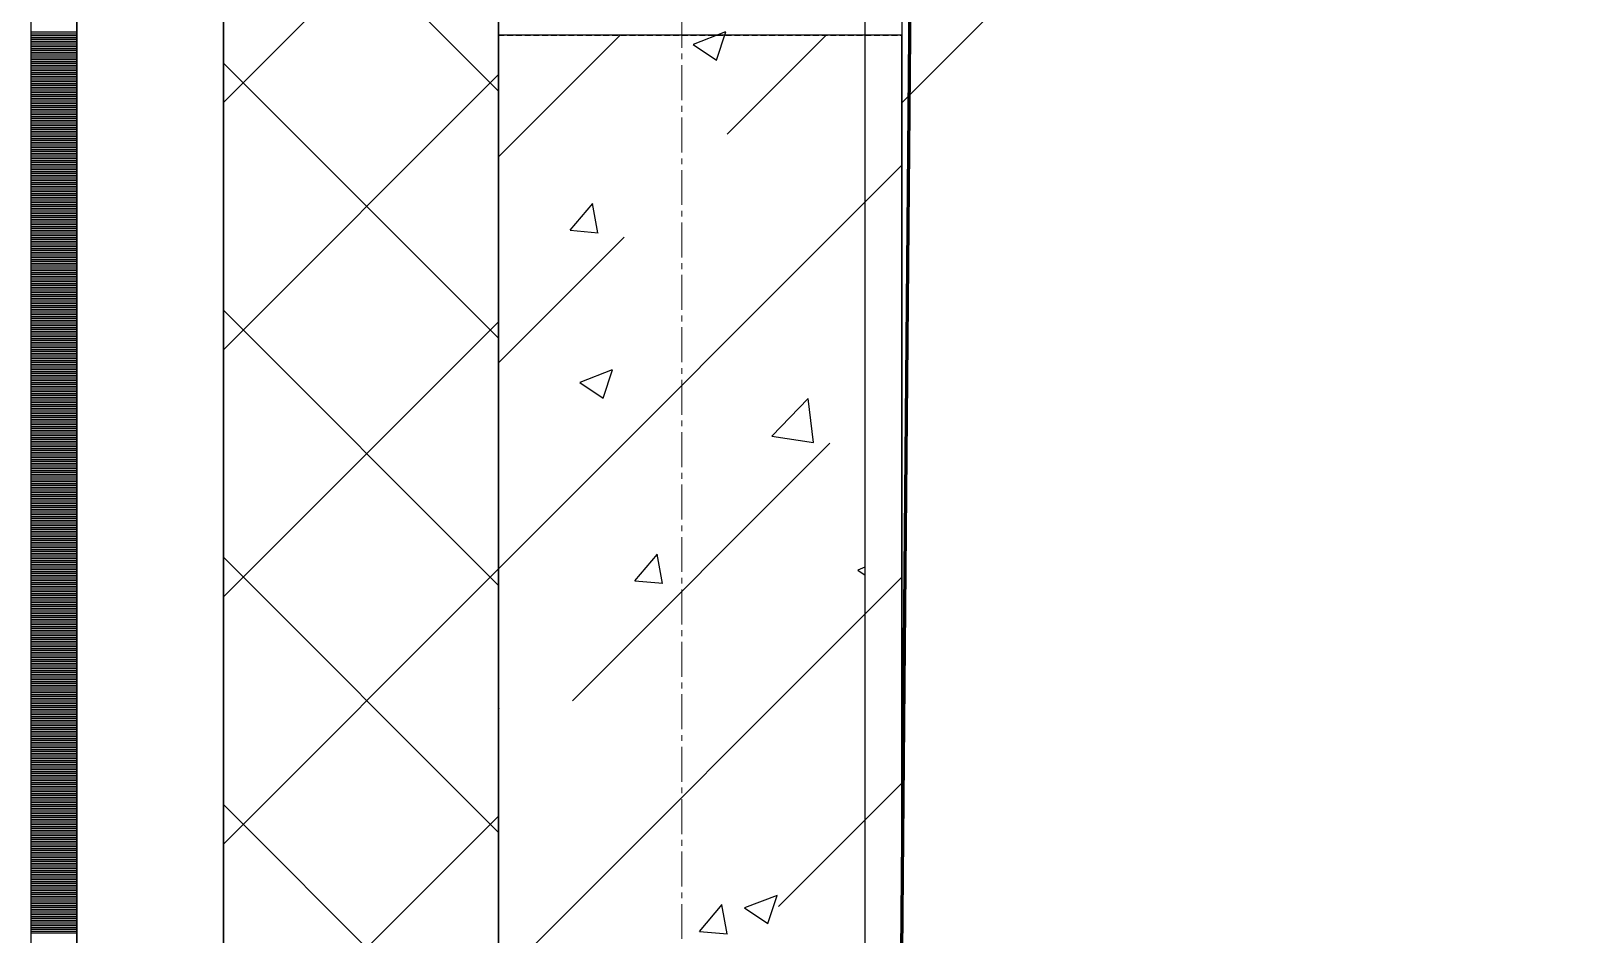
# Model space of a CAD drawing. Header units: millimetres. Extents: x 538266 to 1167394, y 114608 to 637157.
# Drawn here: x 1046079 to 1046920, y 532879 to 533371 of the extents above; entities that cross this region are included whole.
import ezdxf

# ---------------------------------------------------------------- set-up
doc = ezdxf.new("R2010")
doc.units = ezdxf.units.MM
for name, pattern in [('CENTER2', [28.575, 19.05, -3.175, 3.175, -3.175]), ('DASHED', [19.05, 12.7, -6.35]), ('HIDDEN2', [4.7625, 3.175, -1.5875])]:
    doc.linetypes.add(name, pattern=pattern)
for name, color, linetype, lineweight in [('0) шт стен 3 эт', 150, 'Continuous', 60), ('АР_Колонны', 70, 'Continuous', 30), ('АР_Стены ЖБ', 7, 'Continuous', 35), ('АР_Стены ПЕНОблок', 52, 'Continuous', 20), ('АР_Тонкая', 254, 'Continuous', 5), ('АР_Утеплитель', 31, 'Continuous', 0), ('АР_Штриховка', 8, 'Continuous', 0)]:
    doc.layers.add(name, color=color, linetype=linetype, lineweight=lineweight)
doc.layers.add('АР_Делит', color=120, linetype='Continuous', lineweight=0, plot=False)
doc.layers.add('РД_Оси_100', color=7, linetype='Continuous', lineweight=0, true_color=0x525252)
doc.layers.add('ФВ-5', color=7, linetype='Continuous')

# ---------------------------------------------------------------- blocks, each defined once
blk = doc.blocks.new('СОШ_2200_АР_ОСИ_М100_28.05.24')
at = {"layer": 'АР_Делит', "color": 251, "linetype": 'DASHED', "true_color": 0x636466}
blk.add_lwpolyline([(114955, 135155), (114955, -355), (93595.036, -355), (93595.036, 13855), (94145, 13855), (94145, 68320), (66055, 68320), (66055, 13857.73), (83455, 13857.73), (83455, -355), (45245, -355), (45245, 13145), (44695, 13145), (44695, 26755), (45245, 26755), (45245, 68320), (20455, 68320), (20455, 26755), (27955, 26755), (27955, 13145), (-355, 13145), (-355, 100855)], dxfattribs=at)
at = {"layer": 'РД_Оси_100', "color": 251, "linetype": 'CENTER2', "true_color": 0x636466}
blk.add_line((0, -6155), (0, 139938.679), dxfattribs=at)
blk = doc.blocks.new('3_этаж1')
at = {"layer": 'АР_Колонны', "color": 18, "linetype": 'HIDDEN2', "lineweight": 25, "true_color": 0x000000}
for p, q in [((684283.57, 533368.74), (684503.57, 533368.74)), ((684283.57, 532168.74), (684283.57, 533368.74)), ((684503.57, 533368.74), (684503.57, 532168.74))]:
    blk.add_line(p, q, dxfattribs=at)
at = {"layer": 'АР_Колонны', "color": 18, "linetype": 'Continuous', "lineweight": 25, "true_color": 0x000000}
for p, q in [((684503.57, 533368.74), (684283.57, 533368.74)), ((684283.57, 533368.74), (684283.57, 532168.74)), ((684503.57, 533368.74), (684283.57, 533368.74)), ((684283.57, 533368.74), (684283.57, 532168.74)), ((684503.57, 532168.74), (684503.57, 533368.74)), ((684503.57, 532168.74), (684503.57, 533368.74))]:
    blk.add_line(p, q, dxfattribs=at)
at = {"layer": 'АР_Стены ЖБ', "color": 18, "linetype": 'Continuous', "lineweight": 25, "true_color": 0x000000}
for p, q in [((684503.57, 533368.74), (684283.57, 533368.74)), ((684283.57, 533368.74), (684283.57, 532168.74)), ((684503.57, 532168.74), (684503.57, 533368.74))]:
    blk.add_line(p, q, dxfattribs=at)
at = {"layer": 'АР_Стены ПЕНОблок', "color": 18, "linetype": 'Continuous', "lineweight": 25, "true_color": 0x000000}
for p, q in [((684283.57, 587568.74), (684283.57, 511368.74)), ((684483.57, 511368.74), (684483.57, 587568.74))]:
    blk.add_line(p, q, dxfattribs=at)
at = {"layer": 'АР_Тонкая', "color": 18, "linetype": 'Continuous', "lineweight": 25, "true_color": 0x000000}
for p, q in [((684028.57, 587568.74), (684028.57, 511368.74)), ((684053.57, 587568.74), (684053.57, 511368.74)), ((684053.57, 511368.74), (684053.57, 587568.74)), ((684133.57, 511368.74), (684133.57, 587568.74))]:
    blk.add_line(p, q, dxfattribs=at)
at = {"layer": 'АР_Утеплитель', "color": 18, "linetype": 'Continuous', "lineweight": 25, "true_color": 0x000000}
for p, q in [((684133.57, 587568.74), (684133.57, 511368.74)), ((684283.57, 511368.74), (684283.57, 587568.74))]:
    blk.add_line(p, q, dxfattribs=at)
at = {"layer": 'АР_Штриховка', "color": 18, "linetype": 'Continuous', "lineweight": 25, "true_color": 0x000000}
for p, q in [((684283.57, 533338.28), (684133.57, 533488.28)), ((684133.57, 533331.99), (684283.57, 533481.99)), ((684028.57, 533370.49), (684053.57, 533370.49)), ((684028.57, 533369.49), (684053.57, 533369.49)), ((684028.57, 533368.49), (684053.57, 533368.49)), ((684028.57, 533367.49), (684053.57, 533367.49)), ((684028.57, 533366.49), (684053.57, 533366.49)), ((684028.57, 533365.49), (684053.57, 533365.49)), ((684028.57, 533364.49), (684053.57, 533364.49)), ((684028.57, 533363.49), (684053.57, 533363.49)), ((684028.57, 533362.49), (684053.57, 533362.49)), ((684283.57, 533302.39), (684349.93, 533368.74)), ((684389.74, 533363.69), (684402.37, 533355.17)), ((684389.82, 533363.88), (684407.61, 533370.71)), ((684402.38, 533355.17), (684407.53, 533370.52)), ((684408.16, 533314.72), (684462.18, 533368.74)), ((684028.57, 533361.49), (684053.57, 533361.49)), ((684028.57, 533360.49), (684053.57, 533360.49)), ((684028.57, 533359.49), (684053.57, 533359.49)), ((684028.57, 533358.49), (684053.57, 533358.49)), ((684028.57, 533357.49), (684053.57, 533357.49)), ((684028.57, 533356.49), (684053.57, 533356.49)), ((684028.57, 533355.49), (684053.57, 533355.49)), ((684028.57, 533354.49), (684053.57, 533354.49)), ((684028.57, 533353.49), (684053.57, 533353.49)), ((684028.57, 533352.49), (684053.57, 533352.49)), ((684028.57, 533351.49), (684053.57, 533351.49)), ((684028.57, 533350.49), (684053.57, 533350.49)), ((684028.57, 533349.49), (684053.57, 533349.49)), ((684028.57, 533348.49), (684053.57, 533348.49)), ((684028.57, 533347.49), (684053.57, 533347.49)), ((684028.57, 533346.49), (684053.57, 533346.49)), ((684283.57, 533203.58), (684133.57, 533353.58)), ((684133.57, 533197.29), (684283.57, 533347.29)), ((684028.57, 533345.49), (684053.57, 533345.49)), ((684028.57, 533344.49), (684053.57, 533344.49)), ((684028.57, 533343.49), (684053.57, 533343.49)), ((684028.57, 533342.49), (684053.57, 533342.49)), ((684028.57, 533341.49), (684053.57, 533341.49)), ((684028.57, 533340.49), (684053.57, 533340.49)), ((684028.57, 533339.49), (684053.57, 533339.49)), ((684028.57, 533338.49), (684053.57, 533338.49)), ((684028.57, 533337.49), (684053.57, 533337.49)), ((684028.57, 533336.49), (684053.57, 533336.49)), ((684028.57, 533335.49), (684053.57, 533335.49)), ((684028.57, 533334.49), (684053.57, 533334.49)), ((684028.57, 533333.49), (684053.57, 533333.49)), ((684028.57, 533332.49), (684053.57, 533332.49)), ((684028.57, 533331.49), (684053.57, 533331.49)), ((684028.57, 533330.49), (684053.57, 533330.49)), ((684028.57, 533329.49), (684053.57, 533329.49)), ((684028.57, 533328.49), (684053.57, 533328.49)), ((684028.57, 533327.49), (684053.57, 533327.49)), ((684028.57, 533326.49), (684053.57, 533326.49)), ((684028.57, 533325.49), (684053.57, 533325.49)), ((684028.57, 533324.49), (684053.57, 533324.49)), ((684028.57, 533323.49), (684053.57, 533323.49)), ((684028.57, 533322.49), (684053.57, 533322.49)), ((684028.57, 533321.49), (684053.57, 533321.49)), ((684028.57, 533320.49), (684053.57, 533320.49)), ((684028.57, 533319.49), (684053.57, 533319.49)), ((684028.57, 533318.49), (684053.57, 533318.49)), ((684028.57, 533317.49), (684053.57, 533317.49)), ((684028.57, 533316.49), (684053.57, 533316.49)), ((684028.57, 533315.49), (684053.57, 533315.49)), ((684028.57, 533314.49), (684053.57, 533314.49)), ((684028.57, 533313.49), (684053.57, 533313.49)), ((684028.57, 533312.49), (684053.57, 533312.49)), ((684028.57, 533311.49), (684053.57, 533311.49)), ((684028.57, 533310.49), (684053.57, 533310.49)), ((684028.57, 533309.49), (684053.57, 533309.49)), ((684028.57, 533308.49), (684053.57, 533308.49)), ((684028.57, 533307.49), (684053.57, 533307.49)), ((684028.57, 533306.49), (684053.57, 533306.49)), ((684028.57, 533305.49), (684053.57, 533305.49)), ((684028.57, 533304.49), (684053.57, 533304.49)), ((684028.57, 533303.49), (684053.57, 533303.49)), ((684028.57, 533302.49), (684053.57, 533302.49)), ((684028.57, 533301.49), (684053.57, 533301.49)), ((684028.57, 533300.49), (684053.57, 533300.49)), ((684028.57, 533299.49), (684053.57, 533299.49)), ((684028.57, 533298.49), (684053.57, 533298.49)), ((684028.57, 533297.49), (684053.57, 533297.49)), ((684028.57, 533296.49), (684053.57, 533296.49)), ((684028.57, 533295.49), (684053.57, 533295.49)), ((684283.57, 533077.88), (684503.57, 533297.88)), ((684028.57, 533294.49), (684053.57, 533294.49)), ((684028.57, 533293.49), (684053.57, 533293.49)), ((684028.57, 533292.49), (684053.57, 533292.49)), ((684028.57, 533291.49), (684053.57, 533291.49)), ((684028.57, 533290.49), (684053.57, 533290.49)), ((684028.57, 533289.49), (684053.57, 533289.49)), ((684028.57, 533288.49), (684053.57, 533288.49)), ((684028.57, 533287.49), (684053.57, 533287.49)), ((684028.57, 533286.49), (684053.57, 533286.49)), ((684028.57, 533285.49), (684053.57, 533285.49)), ((684028.57, 533284.49), (684053.57, 533284.49)), ((684028.57, 533283.49), (684053.57, 533283.49)), ((684028.57, 533282.49), (684053.57, 533282.49)), ((684028.57, 533281.49), (684053.57, 533281.49)), ((684028.57, 533280.49), (684053.57, 533280.49)), ((684028.57, 533279.49), (684053.57, 533279.49)), ((684028.57, 533278.49), (684053.57, 533278.49)), ((684028.57, 533277.49), (684053.57, 533277.49)), ((684028.57, 533276.49), (684053.57, 533276.49)), ((684028.57, 533275.49), (684053.57, 533275.49)), ((684028.57, 533274.49), (684053.57, 533274.49)), ((684028.57, 533273.49), (684053.57, 533273.49)), ((684028.57, 533272.49), (684053.57, 533272.49)), ((684028.57, 533271.49), (684053.57, 533271.49)), ((684028.57, 533270.49), (684053.57, 533270.49)), ((684322.72, 533262.41), (684334.96, 533277.01)), ((684337.7, 533261.04), (684334.76, 533276.96)), ((684028.57, 533269.49), (684053.57, 533269.49)), ((684028.57, 533268.49), (684053.57, 533268.49)), ((684028.57, 533267.49), (684053.57, 533267.49)), ((684028.57, 533266.49), (684053.57, 533266.49)), ((684028.57, 533265.49), (684053.57, 533265.49)), ((684028.57, 533264.49), (684053.57, 533264.49)), ((684028.57, 533263.49), (684053.57, 533263.49)), ((684028.57, 533262.49), (684053.57, 533262.49)), ((684028.57, 533261.49), (684053.57, 533261.49)), ((684322.72, 533262.4), (684337.9, 533261.07)), ((684028.57, 533260.49), (684053.57, 533260.49)), ((684028.57, 533259.49), (684053.57, 533259.49)), ((684028.57, 533258.49), (684053.57, 533258.49)), ((684028.57, 533257.49), (684053.57, 533257.49)), ((684028.57, 533256.49), (684053.57, 533256.49)), ((684028.57, 533255.49), (684053.57, 533255.49)), ((684028.57, 533254.49), (684053.57, 533254.49)), ((684028.57, 533253.49), (684053.57, 533253.49)), ((684283.57, 533190.14), (684352.03, 533258.6)), ((684028.57, 533252.49), (684053.57, 533252.49)), ((684028.57, 533251.49), (684053.57, 533251.49)), ((684028.57, 533250.49), (684053.57, 533250.49)), ((684028.57, 533249.49), (684053.57, 533249.49)), ((684028.57, 533248.49), (684053.57, 533248.49)), ((684028.57, 533247.49), (684053.57, 533247.49)), ((684028.57, 533246.49), (684053.57, 533246.49)), ((684028.57, 533245.49), (684053.57, 533245.49)), ((684028.57, 533244.49), (684053.57, 533244.49)), ((684028.57, 533243.49), (684053.57, 533243.49)), ((684028.57, 533242.49), (684053.57, 533242.49)), ((684028.57, 533241.49), (684053.57, 533241.49)), ((684028.57, 533240.49), (684053.57, 533240.49)), ((684028.57, 533239.49), (684053.57, 533239.49)), ((684028.57, 533238.49), (684053.57, 533238.49)), ((684028.57, 533237.49), (684053.57, 533237.49)), ((684028.57, 533236.49), (684053.57, 533236.49)), ((684028.57, 533235.49), (684053.57, 533235.49)), ((684028.57, 533234.49), (684053.57, 533234.49)), ((684028.57, 533233.49), (684053.57, 533233.49)), ((684028.57, 533232.49), (684053.57, 533232.49)), ((684028.57, 533231.49), (684053.57, 533231.49)), ((684028.57, 533230.49), (684053.57, 533230.49)), ((684028.57, 533229.49), (684053.57, 533229.49)), ((684028.57, 533228.49), (684053.57, 533228.49)), ((684028.57, 533227.49), (684053.57, 533227.49)), ((684028.57, 533226.49), (684053.57, 533226.49)), ((684028.57, 533225.49), (684053.57, 533225.49)), ((684028.57, 533224.49), (684053.57, 533224.49)), ((684028.57, 533223.49), (684053.57, 533223.49)), ((684028.57, 533222.49), (684053.57, 533222.49)), ((684028.57, 533221.49), (684053.57, 533221.49)), ((684028.57, 533220.49), (684053.57, 533220.49)), ((684028.57, 533219.49), (684053.57, 533219.49)), ((684028.57, 533218.49), (684053.57, 533218.49)), ((684028.57, 533217.49), (684053.57, 533217.49)), ((684028.57, 533216.49), (684053.57, 533216.49)), ((684028.57, 533215.49), (684053.57, 533215.49)), ((684028.57, 533214.49), (684053.57, 533214.49)), ((684028.57, 533213.49), (684053.57, 533213.49)), ((684028.57, 533212.49), (684053.57, 533212.49)), ((684028.57, 533211.49), (684053.57, 533211.49)), ((684283.57, 533068.87), (684133.57, 533218.87)), ((684133.57, 533062.59), (684283.57, 533212.59)), ((684028.57, 533210.49), (684053.57, 533210.49)), ((684028.57, 533209.49), (684053.57, 533209.49)), ((684028.57, 533208.49), (684053.57, 533208.49)), ((684028.57, 533207.49), (684053.57, 533207.49)), ((684028.57, 533206.49), (684053.57, 533206.49)), ((684028.57, 533205.49), (684053.57, 533205.49)), ((684028.57, 533204.49), (684053.57, 533204.49)), ((684028.57, 533203.49), (684053.57, 533203.49)), ((684028.57, 533202.49), (684053.57, 533202.49)), ((684028.57, 533201.49), (684053.57, 533201.49)), ((684028.57, 533200.49), (684053.57, 533200.49)), ((684028.57, 533199.49), (684053.57, 533199.49)), ((684028.57, 533198.49), (684053.57, 533198.49)), ((684028.57, 533197.49), (684053.57, 533197.49)), ((684028.57, 533196.49), (684053.57, 533196.49)), ((684028.57, 533195.49), (684053.57, 533195.49)), ((684028.57, 533194.49), (684053.57, 533194.49)), ((684028.57, 533193.49), (684053.57, 533193.49)), ((684028.57, 533192.49), (684053.57, 533192.49)), ((684028.57, 533191.49), (684053.57, 533191.49)), ((684028.57, 533190.49), (684053.57, 533190.49)), ((684028.57, 533189.49), (684053.57, 533189.49)), ((684028.57, 533188.49), (684053.57, 533188.49)), ((684028.57, 533187.49), (684053.57, 533187.49)), ((684028.57, 533186.49), (684053.57, 533186.49)), ((684328.02, 533179.7), (684345.8, 533186.52)), ((684340.58, 533170.98), (684345.73, 533186.33)), ((684028.57, 533185.49), (684053.57, 533185.49)), ((684028.57, 533184.49), (684053.57, 533184.49)), ((684028.57, 533183.49), (684053.57, 533183.49)), ((684028.57, 533182.49), (684053.57, 533182.49)), ((684028.57, 533181.49), (684053.57, 533181.49)), ((684028.57, 533180.49), (684053.57, 533180.49)), ((684028.57, 533179.49), (684053.57, 533179.49)), ((684028.57, 533178.49), (684053.57, 533178.49)), ((684028.57, 533177.49), (684053.57, 533177.49)), ((684327.93, 533179.5), (684340.57, 533170.98)), ((684028.57, 533176.49), (684053.57, 533176.49)), ((684028.57, 533175.49), (684053.57, 533175.49)), ((684028.57, 533174.49), (684053.57, 533174.49)), ((684028.57, 533173.49), (684053.57, 533173.49)), ((684028.57, 533172.49), (684053.57, 533172.49)), ((684028.57, 533171.49), (684053.57, 533171.49)), ((684028.57, 533170.49), (684053.57, 533170.49)), ((684028.57, 533169.49), (684053.57, 533169.49)), ((684432.69, 533150.2), (684452.48, 533170.81)), ((684455.25, 533146.69), (684452.44, 533170.81)), ((684028.57, 533168.49), (684053.57, 533168.49)), ((684028.57, 533167.49), (684053.57, 533167.49)), ((684028.57, 533166.49), (684053.57, 533166.49)), ((684028.57, 533165.49), (684053.57, 533165.49)), ((684028.57, 533164.49), (684053.57, 533164.49)), ((684028.57, 533163.49), (684053.57, 533163.49)), ((684028.57, 533162.49), (684053.57, 533162.49)), ((684028.57, 533161.49), (684053.57, 533161.49)), ((684028.57, 533160.49), (684053.57, 533160.49)), ((684028.57, 533159.49), (684053.57, 533159.49)), ((684028.57, 533158.49), (684053.57, 533158.49)), ((684028.57, 533157.49), (684053.57, 533157.49)), ((684028.57, 533156.49), (684053.57, 533156.49)), ((684028.57, 533155.49), (684053.57, 533155.49)), ((684028.57, 533154.49), (684053.57, 533154.49)), ((684028.57, 533153.49), (684053.57, 533153.49)), ((684028.57, 533152.49), (684053.57, 533152.49)), ((684028.57, 533151.49), (684053.57, 533151.49)), ((684028.57, 533150.49), (684053.57, 533150.49)), ((684028.57, 533149.49), (684053.57, 533149.49)), ((684028.57, 533148.49), (684053.57, 533148.49)), ((684028.57, 533147.49), (684053.57, 533147.49)), ((684028.57, 533146.49), (684053.57, 533146.49)), ((684028.57, 533145.49), (684053.57, 533145.49)), ((684028.57, 533144.49), (684053.57, 533144.49)), ((684323.97, 533006.03), (684464.29, 533146.34)), ((684432.67, 533150.25), (684455.26, 533146.74)), ((684028.57, 533143.49), (684053.57, 533143.49)), ((684028.57, 533142.49), (684053.57, 533142.49)), ((684028.57, 533141.49), (684053.57, 533141.49)), ((684028.57, 533140.49), (684053.57, 533140.49)), ((684028.57, 533139.49), (684053.57, 533139.49)), ((684028.57, 533138.49), (684053.57, 533138.49)), ((684028.57, 533137.49), (684053.57, 533137.49)), ((684028.57, 533136.49), (684053.57, 533136.49)), ((684028.57, 533135.49), (684053.57, 533135.49)), ((684028.57, 533134.49), (684053.57, 533134.49)), ((684028.57, 533133.49), (684053.57, 533133.49)), ((684028.57, 533132.49), (684053.57, 533132.49)), ((684028.57, 533131.49), (684053.57, 533131.49)), ((684028.57, 533130.49), (684053.57, 533130.49)), ((684028.57, 533129.49), (684053.57, 533129.49)), ((684028.57, 533128.49), (684053.57, 533128.49)), ((684028.57, 533127.49), (684053.57, 533127.49)), ((684028.57, 533126.49), (684053.57, 533126.49)), ((684028.57, 533125.49), (684053.57, 533125.49)), ((684028.57, 533124.49), (684053.57, 533124.49)), ((684028.57, 533123.49), (684053.57, 533123.49)), ((684028.57, 533122.49), (684053.57, 533122.49)), ((684028.57, 533121.49), (684053.57, 533121.49)), ((684028.57, 533120.49), (684053.57, 533120.49)), ((684028.57, 533119.49), (684053.57, 533119.49)), ((684028.57, 533118.49), (684053.57, 533118.49)), ((684028.57, 533117.49), (684053.57, 533117.49)), ((684028.57, 533116.49), (684053.57, 533116.49)), ((684028.57, 533115.49), (684053.57, 533115.49)), ((684028.57, 533114.49), (684053.57, 533114.49)), ((684028.57, 533113.49), (684053.57, 533113.49)), ((684028.57, 533112.49), (684053.57, 533112.49)), ((684028.57, 533111.49), (684053.57, 533111.49)), ((684028.57, 533110.49), (684053.57, 533110.49)), ((684028.57, 533109.49), (684053.57, 533109.49)), ((684028.57, 533108.49), (684053.57, 533108.49)), ((684028.57, 533107.49), (684053.57, 533107.49)), ((684028.57, 533106.49), (684053.57, 533106.49)), ((684028.57, 533105.49), (684053.57, 533105.49)), ((684028.57, 533104.49), (684053.57, 533104.49)), ((684028.57, 533103.49), (684053.57, 533103.49)), ((684028.57, 533102.49), (684053.57, 533102.49)), ((684028.57, 533101.49), (684053.57, 533101.49)), ((684028.57, 533100.49), (684053.57, 533100.49)), ((684028.57, 533099.49), (684053.57, 533099.49)), ((684028.57, 533098.49), (684053.57, 533098.49)), ((684028.57, 533097.49), (684053.57, 533097.49)), ((684028.57, 533096.49), (684053.57, 533096.49)), ((684028.57, 533095.49), (684053.57, 533095.49)), ((684028.57, 533094.49), (684053.57, 533094.49)), ((684028.57, 533093.49), (684053.57, 533093.49)), ((684028.57, 533092.49), (684053.57, 533092.49)), ((684028.57, 533091.49), (684053.57, 533091.49)), ((684028.57, 533090.49), (684053.57, 533090.49)), ((684028.57, 533089.49), (684053.57, 533089.49)), ((684028.57, 533088.49), (684053.57, 533088.49)), ((684028.57, 533087.49), (684053.57, 533087.49)), ((684028.57, 533086.49), (684053.57, 533086.49)), ((684028.57, 533085.49), (684053.57, 533085.49)), ((684357.96, 533071.36), (684370.21, 533085.95)), ((684372.94, 533069.98), (684370, 533085.9)), ((684028.57, 533084.49), (684053.57, 533084.49)), ((684028.57, 533083.49), (684053.57, 533083.49)), ((684028.57, 533082.49), (684053.57, 533082.49)), ((684028.57, 533081.49), (684053.57, 533081.49)), ((684028.57, 533080.49), (684053.57, 533080.49)), ((684028.57, 533079.49), (684053.57, 533079.49)), ((684028.57, 533078.49), (684053.57, 533078.49)), ((684028.57, 533077.49), (684053.57, 533077.49)), ((684028.57, 533076.49), (684053.57, 533076.49)), ((684283.57, 532934.17), (684133.57, 533084.17)), ((684133.57, 532927.88), (684283.57, 533077.88)), ((684479.55, 533077.24), (684483.57, 533074.52)), ((684479.63, 533077.43), (684483.57, 533078.94)), ((684028.57, 533075.49), (684053.57, 533075.49)), ((684028.57, 533074.49), (684053.57, 533074.49)), ((684028.57, 533073.49), (684053.57, 533073.49)), ((684028.57, 533072.49), (684053.57, 533072.49)), ((684028.57, 533071.49), (684053.57, 533071.49)), ((684028.57, 533070.49), (684053.57, 533070.49)), ((684028.57, 533069.49), (684053.57, 533069.49)), ((684028.57, 533068.49), (684053.57, 533068.49)), ((684283.57, 532853.38), (684503.57, 533073.38)), ((684357.96, 533071.35), (684373.14, 533070.02)), ((684028.57, 533067.49), (684053.57, 533067.49)), ((684028.57, 533066.49), (684053.57, 533066.49)), ((684028.57, 533065.49), (684053.57, 533065.49)), ((684028.57, 533064.49), (684053.57, 533064.49)), ((684028.57, 533063.49), (684053.57, 533063.49)), ((684028.57, 533062.49), (684053.57, 533062.49)), ((684028.57, 533061.49), (684053.57, 533061.49)), ((684028.57, 533060.49), (684053.57, 533060.49)), ((684028.57, 533059.49), (684053.57, 533059.49)), ((684028.57, 533058.49), (684053.57, 533058.49)), ((684028.57, 533057.49), (684053.57, 533057.49)), ((684028.57, 533056.49), (684053.57, 533056.49)), ((684028.57, 533055.49), (684053.57, 533055.49)), ((684028.57, 533054.49), (684053.57, 533054.49)), ((684028.57, 533053.49), (684053.57, 533053.49)), ((684028.57, 533052.49), (684053.57, 533052.49)), ((684028.57, 533051.49), (684053.57, 533051.49)), ((684028.57, 533050.49), (684053.57, 533050.49)), ((684028.57, 533049.49), (684053.57, 533049.49)), ((684028.57, 533048.49), (684053.57, 533048.49)), ((684028.57, 533047.49), (684053.57, 533047.49)), ((684028.57, 533046.49), (684053.57, 533046.49)), ((684028.57, 533045.49), (684053.57, 533045.49)), ((684028.57, 533044.49), (684053.57, 533044.49)), ((684028.57, 533043.49), (684053.57, 533043.49)), ((684028.57, 533042.49), (684053.57, 533042.49)), ((684028.57, 533041.49), (684053.57, 533041.49)), ((684028.57, 533040.49), (684053.57, 533040.49)), ((684028.57, 533039.49), (684053.57, 533039.49)), ((684028.57, 533038.49), (684053.57, 533038.49)), ((684028.57, 533037.49), (684053.57, 533037.49)), ((684028.57, 533036.49), (684053.57, 533036.49)), ((684028.57, 533035.49), (684053.57, 533035.49)), ((684028.57, 533034.49), (684053.57, 533034.49)), ((684028.57, 533033.49), (684053.57, 533033.49)), ((684028.57, 533032.49), (684053.57, 533032.49)), ((684028.57, 533031.49), (684053.57, 533031.49)), ((684028.57, 533030.49), (684053.57, 533030.49)), ((684028.57, 533029.49), (684053.57, 533029.49)), ((684028.57, 533028.49), (684053.57, 533028.49)), ((684028.57, 533027.49), (684053.57, 533027.49)), ((684028.57, 533026.49), (684053.57, 533026.49)), ((684028.57, 533025.49), (684053.57, 533025.49)), ((684028.57, 533024.49), (684053.57, 533024.49)), ((684028.57, 533023.49), (684053.57, 533023.49)), ((684028.57, 533022.49), (684053.57, 533022.49)), ((684028.57, 533021.49), (684053.57, 533021.49)), ((684028.57, 533020.49), (684053.57, 533020.49)), ((684028.57, 533019.49), (684053.57, 533019.49)), ((684028.57, 533018.49), (684053.57, 533018.49)), ((684028.57, 533017.49), (684053.57, 533017.49)), ((684028.57, 533016.49), (684053.57, 533016.49)), ((684028.57, 533015.49), (684053.57, 533015.49)), ((684028.57, 533014.49), (684053.57, 533014.49)), ((684028.57, 533013.49), (684053.57, 533013.49)), ((684028.57, 533012.49), (684053.57, 533012.49)), ((684028.57, 533011.49), (684053.57, 533011.49)), ((684028.57, 533010.49), (684053.57, 533010.49)), ((684028.57, 533009.49), (684053.57, 533009.49)), ((684028.57, 533008.49), (684053.57, 533008.49)), ((684028.57, 533007.49), (684053.57, 533007.49)), ((684028.57, 533006.49), (684053.57, 533006.49)), ((684028.57, 533005.49), (684053.57, 533005.49)), ((684028.57, 533004.49), (684053.57, 533004.49)), ((684028.57, 533003.49), (684053.57, 533003.49)), ((684028.57, 533002.49), (684053.57, 533002.49)), ((684028.57, 533001.49), (684053.57, 533001.49)), ((684283.57, 533002.17), (684284, 533002.33)), ((684283.57, 533001.1), (684283.92, 533002.14)), ((684028.57, 533000.49), (684053.57, 533000.49)), ((684028.57, 532999.49), (684053.57, 532999.49)), ((684028.57, 532998.49), (684053.57, 532998.49)), ((684028.57, 532997.49), (684053.57, 532997.49)), ((684028.57, 532996.49), (684053.57, 532996.49)), ((684028.57, 532995.49), (684053.57, 532995.49)), ((684028.57, 532994.49), (684053.57, 532994.49)), ((684028.57, 532993.49), (684053.57, 532993.49)), ((684028.57, 532992.49), (684053.57, 532992.49)), ((684028.57, 532991.49), (684053.57, 532991.49)), ((684028.57, 532990.49), (684053.57, 532990.49)), ((684028.57, 532989.49), (684053.57, 532989.49)), ((684028.57, 532988.49), (684053.57, 532988.49)), ((684028.57, 532987.49), (684053.57, 532987.49)), ((684028.57, 532986.49), (684053.57, 532986.49)), ((684028.57, 532985.49), (684053.57, 532985.49)), ((684028.57, 532984.49), (684053.57, 532984.49)), ((684028.57, 532983.49), (684053.57, 532983.49)), ((684028.57, 532982.49), (684053.57, 532982.49)), ((684028.57, 532981.49), (684053.57, 532981.49)), ((684028.57, 532980.49), (684053.57, 532980.49)), ((684028.57, 532979.49), (684053.57, 532979.49)), ((684028.57, 532978.49), (684053.57, 532978.49)), ((684028.57, 532977.49), (684053.57, 532977.49)), ((684028.57, 532976.49), (684053.57, 532976.49)), ((684028.57, 532975.49), (684053.57, 532975.49)), ((684028.57, 532974.49), (684053.57, 532974.49)), ((684028.57, 532973.49), (684053.57, 532973.49)), ((684028.57, 532972.49), (684053.57, 532972.49)), ((684028.57, 532971.49), (684053.57, 532971.49)), ((684028.57, 532970.49), (684053.57, 532970.49)), ((684028.57, 532969.49), (684053.57, 532969.49)), ((684028.57, 532968.49), (684053.57, 532968.49)), ((684028.57, 532967.49), (684053.57, 532967.49)), ((684028.57, 532966.49), (684053.57, 532966.49)), ((684028.57, 532965.49), (684053.57, 532965.49)), ((684028.57, 532964.49), (684053.57, 532964.49)), ((684028.57, 532963.49), (684053.57, 532963.49)), ((684028.57, 532962.49), (684053.57, 532962.49)), ((684028.57, 532961.49), (684053.57, 532961.49)), ((684028.57, 532960.49), (684053.57, 532960.49)), ((684028.57, 532959.49), (684053.57, 532959.49)), ((684436.22, 532893.77), (684503.57, 532961.12)), ((684028.57, 532958.49), (684053.57, 532958.49)), ((684028.57, 532957.49), (684053.57, 532957.49)), ((684028.57, 532956.49), (684053.57, 532956.49)), ((684028.57, 532955.49), (684053.57, 532955.49)), ((684028.57, 532954.49), (684053.57, 532954.49)), ((684028.57, 532953.49), (684053.57, 532953.49)), ((684028.57, 532952.49), (684053.57, 532952.49)), ((684028.57, 532951.49), (684053.57, 532951.49)), ((684028.57, 532950.49), (684053.57, 532950.49)), ((684028.57, 532949.49), (684053.57, 532949.49)), ((684028.57, 532948.49), (684053.57, 532948.49)), ((684028.57, 532947.49), (684053.57, 532947.49)), ((684028.57, 532946.49), (684053.57, 532946.49)), ((684028.57, 532945.49), (684053.57, 532945.49)), ((684028.57, 532944.49), (684053.57, 532944.49)), ((684028.57, 532943.49), (684053.57, 532943.49)), ((684028.57, 532942.49), (684053.57, 532942.49)), ((684283.57, 532799.47), (684133.57, 532949.47)), ((684133.57, 532793.18), (684283.57, 532943.18)), ((684028.57, 532941.49), (684053.57, 532941.49)), ((684028.57, 532940.49), (684053.57, 532940.49)), ((684028.57, 532939.49), (684053.57, 532939.49)), ((684028.57, 532938.49), (684053.57, 532938.49)), ((684028.57, 532937.49), (684053.57, 532937.49)), ((684028.57, 532936.49), (684053.57, 532936.49)), ((684028.57, 532935.49), (684053.57, 532935.49)), ((684028.57, 532934.49), (684053.57, 532934.49)), ((684028.57, 532933.49), (684053.57, 532933.49)), ((684028.57, 532932.49), (684053.57, 532932.49)), ((684028.57, 532931.49), (684053.57, 532931.49)), ((684028.57, 532930.49), (684053.57, 532930.49)), ((684028.57, 532929.49), (684053.57, 532929.49)), ((684028.57, 532928.49), (684053.57, 532928.49)), ((684028.57, 532927.49), (684053.57, 532927.49)), ((684028.57, 532926.49), (684053.57, 532926.49)), ((684028.57, 532925.49), (684053.57, 532925.49)), ((684028.57, 532924.49), (684053.57, 532924.49)), ((684028.57, 532923.49), (684053.57, 532923.49)), ((684028.57, 532922.49), (684053.57, 532922.49)), ((684028.57, 532921.49), (684053.57, 532921.49)), ((684028.57, 532920.49), (684053.57, 532920.49)), ((684028.57, 532919.49), (684053.57, 532919.49)), ((684028.57, 532918.49), (684053.57, 532918.49)), ((684028.57, 532917.49), (684053.57, 532917.49)), ((684028.57, 532916.49), (684053.57, 532916.49)), ((684028.57, 532915.49), (684053.57, 532915.49)), ((684028.57, 532914.49), (684053.57, 532914.49)), ((684028.57, 532913.49), (684053.57, 532913.49)), ((684028.57, 532912.49), (684053.57, 532912.49)), ((684028.57, 532911.49), (684053.57, 532911.49)), ((684028.57, 532910.49), (684053.57, 532910.49)), ((684028.57, 532909.49), (684053.57, 532909.49)), ((684028.57, 532908.49), (684053.57, 532908.49)), ((684028.57, 532907.49), (684053.57, 532907.49)), ((684028.57, 532906.49), (684053.57, 532906.49)), ((684028.57, 532905.49), (684053.57, 532905.49)), ((684028.57, 532904.49), (684053.57, 532904.49)), ((684028.57, 532903.49), (684053.57, 532903.49)), ((684028.57, 532902.49), (684053.57, 532902.49)), ((684028.57, 532901.49), (684053.57, 532901.49)), ((684028.57, 532900.49), (684053.57, 532900.49)), ((684417.83, 532893.24), (684435.62, 532900.07)), ((684430.39, 532884.53), (684435.54, 532899.88)), ((684028.57, 532899.49), (684053.57, 532899.49)), ((684028.57, 532898.49), (684053.57, 532898.49)), ((684028.57, 532897.49), (684053.57, 532897.49)), ((684028.57, 532896.49), (684053.57, 532896.49)), ((684028.57, 532895.49), (684053.57, 532895.49)), ((684028.57, 532894.49), (684053.57, 532894.49)), ((684028.57, 532893.49), (684053.57, 532893.49)), ((684028.57, 532892.49), (684053.57, 532892.49)), ((684028.57, 532891.49), (684053.57, 532891.49)), ((684393.2, 532880.3), (684405.45, 532894.89)), ((684408.18, 532878.92), (684405.25, 532894.84)), ((684417.75, 532893.05), (684430.38, 532884.53)), ((684028.57, 532890.49), (684053.57, 532890.49)), ((684028.57, 532889.49), (684053.57, 532889.49)), ((684028.57, 532888.49), (684053.57, 532888.49)), ((684028.57, 532887.49), (684053.57, 532887.49)), ((684028.57, 532886.49), (684053.57, 532886.49)), ((684028.57, 532885.49), (684053.57, 532885.49)), ((684028.57, 532884.49), (684053.57, 532884.49)), ((684028.57, 532883.49), (684053.57, 532883.49)), ((684028.57, 532882.49), (684053.57, 532882.49)), ((684028.57, 532881.49), (684053.57, 532881.49)), ((684028.57, 532880.49), (684053.57, 532880.49)), ((684028.57, 532879.49), (684053.57, 532879.49)), ((684393.2, 532880.29), (684408.39, 532878.96))]:
    blk.add_line(p, q, dxfattribs=at)

msp = doc.modelspace()

# ---------------------------------------------------------------- hatches: boundary and pattern name
at = {"layer": 'ФВ-5'}
h = msp.add_hatch(dxfattribs=at)
h.set_pattern_fill('ANSI31', color=3, scale=300, style=0)
h.paths.add_polyline_path([(1054123.58, 541968.74), (1046553.58, 541968.74), (1046553.58, 510388.74), (1054123.58, 510388.74)])

# ---------------------------------------------------------------- linework, layer by layer
msp.add_lwpolyline([(1054123.58, 541968.74), (1046553.58, 541968.74), (1046553.58, 510388.74), (1054123.58, 510388.74)], close=True)
at = {"layer": '0) шт стен 3 эт', "color": 2}
for points in [[(1046557.81, 533368.74), (1046553.58, 536868.74)], [(1046553.58, 532868.74), (1046557.81, 533368.74)]]:
    msp.add_lwpolyline(points, dxfattribs=at)

# ---------------------------------------------------------------- block references
at = {"layer": '0) шт стен 3 эт', "color": 5, "lineweight": 25}
msp.add_blockref('3_этаж1', (362050.01, 0), dxfattribs=at)
at = {"layer": 'РД_Оси_100', "lineweight": 25}
msp.add_blockref('СОШ_2200_АР_ОСИ_М100_28.05.24', (1046433.58, 496768.74), dxfattribs=at)

doc.saveas('drawing.dxf')
